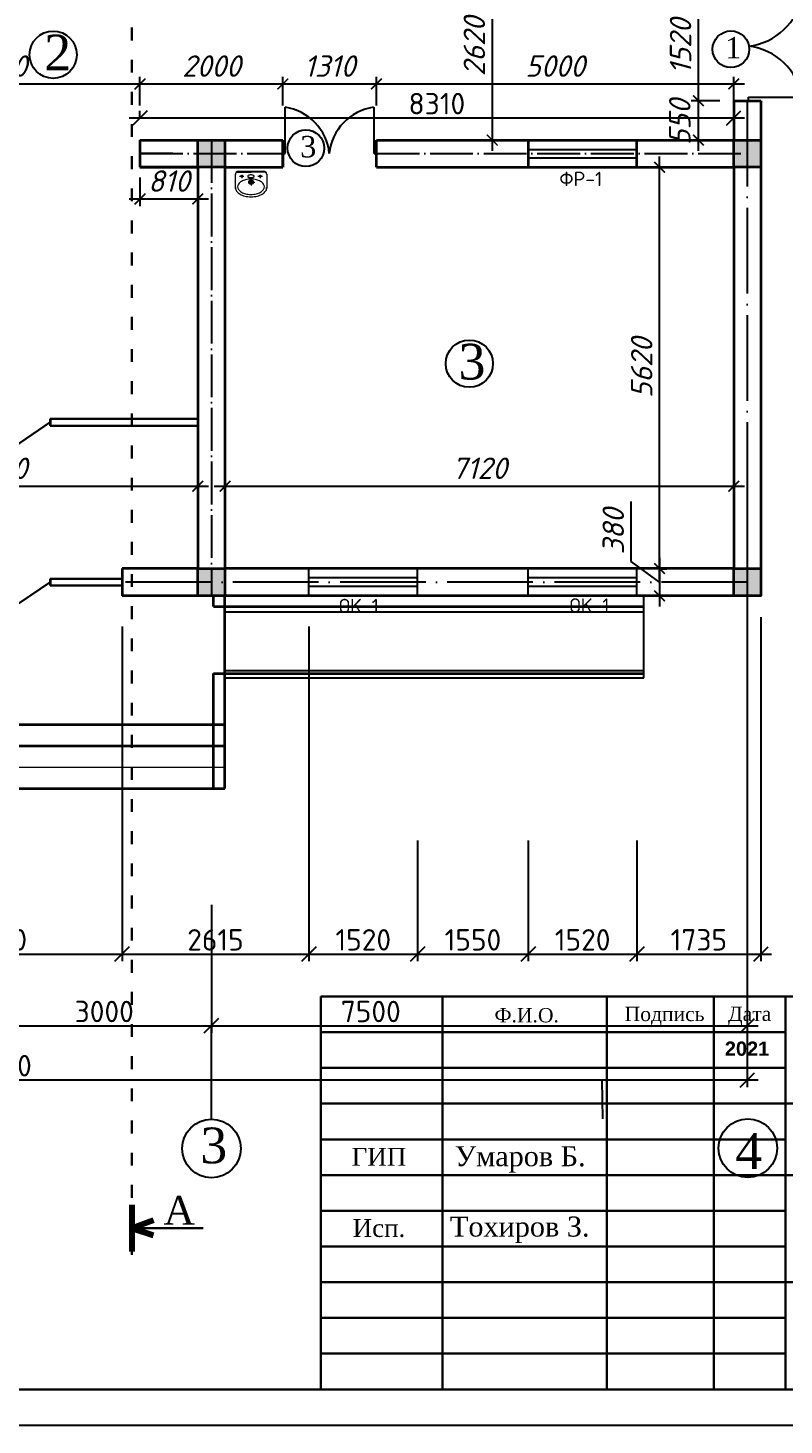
# Model space of a CAD drawing. Header units: millimetres. Extents: x 572274 to 2241483, y -888675 to -304135.
# Drawn here: x 670400 to 680982, y -471700 to -452141 of the extents above; entities that cross this region are included whole.
import ezdxf

# ---------------------------------------------------------------- set-up
doc = ezdxf.new("R2010")
doc.units = ezdxf.units.MM
doc.linetypes.add('ACAD_ISO03W100', pattern=[30, 12, -18])
doc.linetypes.add('ACAD_ISO04W100', pattern=[30, 24, -3, 0, -3])
doc.layers.add('oc', color=10, linetype='ACAD_ISO04W100')
doc.layers.add('Оси', color=10, linetype='ACAD_ISO04W100')
doc.layers.add('Сантехника', color=5, linetype='Continuous', lineweight=13)
doc.layers.add('стены', color=250, linetype='Continuous', lineweight=30)
doc.styles.get("Standard").update_dxf_attribs({"font": 'isocpeur.ttf'})
doc.styles.add('style1', font='isocpeui.ttf')
doc.styles.add('WMF-Times New Roman0', font='times.ttf')
doc.linetypes.add('FENCELINE1', pattern='A,6.35,-2.54,[133,ltypeshp.shx,S=2.54,R=0,X=-2.54,Y=0],-2.54,25.4', length=36.83)
doc.dimstyles.new('ISO-25$0', dxfattribs={"dimtxt": 300, "dimasz": 200, "dimexe": 100, "dimexo": 300, "dimgap": 50, "dimtad": 1, "dimdec": 0, "dimtxsty": 'Standard', "dimblk": 'OBLIQUE', "dimcen": 250, "dimdle": 150, "dimadec": 0, "dimazin": 0, "dimtfac": 1, "dimtdec": 0, "dimtmove": 0, "dimatfit": 3, "dimldrblk": 'OBLIQUE', "dimfxl": 1.25, "dimarcsym": 0})

# ---------------------------------------------------------------- blocks, each defined once
blk = doc.blocks.new('12')
at = {"color": 5, "lineweight": 30}
for p, q in [((4038680, 3054550), (4038680, 3049050)), ((4038680, 3054550), (4038680, 3049050)), ((4038680, 3054550), (4038680, 3049050)), ((4057180, 3054550), (4038680, 3054550)), ((4057180, 3054550), (4038680, 3054550)), ((4057180, 3054550), (4038680, 3054550)), ((4040380, 3054550), (4040380, 3049050)), ((4040380, 3054550), (4040380, 3049050)), ((4042680, 3054550), (4042680, 3049050)), ((4044180, 3054550), (4044180, 3049050)), ((4045180, 3054550), (4045180, 3049050)), ((4057180, 3049050), (4057180, 3054550)), ((4057180, 3054550), (4057180, 3049050)), ((4045180, 3054050), (4038680, 3054050)), ((4045180, 3053550), (4038680, 3053550)), ((4057180, 3053050), (4038680, 3053050)), ((4045180, 3052550), (4038680, 3052550)), ((4038680, 3052050), (4057180, 3052050)), ((4052180, 3049050), (4052180, 3052050)), ((4053680, 3050550), (4053680, 3052050)), ((4055380, 3050550), (4055380, 3052050)), ((4038680, 3051550), (4045180, 3051550)), ((4052180, 3051550), (4057180, 3051550)), ((4038680, 3051050), (4045180, 3051050)), ((4038680, 3050550), (4057180, 3050550)), ((4038680, 3050050), (4045180, 3050050)), ((4038680, 3049550), (4045180, 3049550)), ((4038680, 3049050), (4057180, 3049050))]:
    blk.add_line(p, q, dxfattribs=at)
blk = doc.blocks.new('_ArchTick')
at = {"color": 0, "linetype": 'ByBlock', "const_width": 0.15}
blk.add_lwpolyline([(-0.5, -0.5), (0.5, 0.5)], dxfattribs=at)
blk = doc.blocks.new('*D214')
at = {"color": 5, "transparency": 16777216}
for p, q in [((673008, -458557), (680428, -458557)), ((673158, -458557), (673158, -458457)), ((680278, -458557), (680278, -458457))]:
    blk.add_line(p, q, dxfattribs=at)
at = {"layer": 'Defpoints', "color": 0, "lineweight": 25, "transparency": 16777216}
for p in [(673158, -458557), (680278, -458557), (680278, -458557)]:
    blk.add_point(p, dxfattribs=at)
at = {"color": 5, "transparency": 16777216, "xscale": 150, "yscale": 150, "zscale": 150, "rotation": 180}
blk.add_blockref('_ArchTick', (673158, -458557), dxfattribs=at)
at = {"color": 5, "transparency": 16777216, "xscale": 150, "yscale": 150, "zscale": 150}
blk.add_blockref('_ArchTick', (680278, -458557), dxfattribs=at)
at = {"color": 7, "lineweight": 5, "transparency": 16777216, "insert": (676718, -458305), "char_height": 300, "attachment_point": 5, "style": 'style1'}
blk.add_mtext('7120', dxfattribs=at)
blk = doc.blocks.new('*D216')
at = {"color": 5, "transparency": 16777216}
for p, q in [((679240, -459861), (679240, -453941)), ((679540, -454091), (679140, -454091)), ((679540, -459711), (679140, -459711))]:
    blk.add_line(p, q, dxfattribs=at)
at = {"layer": 'Defpoints', "color": 0, "lineweight": 25, "transparency": 16777216}
for p in [(679240, -454091), (680278, -454091), (680278, -459711)]:
    blk.add_point(p, dxfattribs=at)
at = {"color": 5, "transparency": 16777216, "xscale": 150, "yscale": 150, "zscale": 150}
for p, rotation in [((679240, -454091), 90), ((679240, -459711), 270)]:
    blk.add_blockref('_ArchTick', p, dxfattribs=dict(at, rotation=rotation))
at = {"color": 7, "lineweight": 5, "transparency": 16777216, "insert": (678990, -456901), "char_height": 300, "attachment_point": 5, "rotation": 90, "style": 'style1'}
blk.add_mtext('5620', dxfattribs=at)
blk = doc.blocks.new('*D288')
at = {"color": 5, "transparency": 16777216}
for p, q in [((676898, -450941), (676898, -453861)), ((677021, -451091), (676798, -451091)), ((677021, -453711), (676798, -453711))]:
    blk.add_line(p, q, dxfattribs=at)
at = {"layer": 'Defpoints', "color": 0, "lineweight": 25, "transparency": 16777216}
for p in [(677121, -451091), (676898, -453711), (677121, -453711)]:
    blk.add_point(p, dxfattribs=at)
at = {"color": 5, "transparency": 16777216, "xscale": 150, "yscale": 150, "zscale": 150}
for p, rotation in [((676898, -451091), 90), ((676898, -453711), 270)]:
    blk.add_blockref('_ArchTick', p, dxfattribs=dict(at, rotation=rotation))
at = {"color": 7, "lineweight": 5, "transparency": 16777216, "insert": (676648, -452401), "char_height": 300, "attachment_point": 5, "rotation": 90, "style": 'style1'}
blk.add_mtext('2620', dxfattribs=at)
blk = doc.blocks.new('*D221')
at = {"color": 5, "transparency": 16777216}
for p, q in [((667008, -458557), (672928, -458557)), ((667158, -458857), (667158, -458457)), ((672778, -458857), (672778, -458457))]:
    blk.add_line(p, q, dxfattribs=at)
at = {"layer": 'Defpoints', "color": 0, "lineweight": 25, "transparency": 16777216}
for p in [(672778, -458557), (667158, -459718), (672778, -459711)]:
    blk.add_point(p, dxfattribs=at)
at = {"color": 5, "transparency": 16777216, "xscale": 150, "yscale": 150, "zscale": 150, "rotation": 180}
blk.add_blockref('_ArchTick', (667158, -458557), dxfattribs=at)
at = {"color": 5, "transparency": 16777216, "xscale": 150, "yscale": 150, "zscale": 150}
blk.add_blockref('_ArchTick', (672778, -458557), dxfattribs=at)
at = {"color": 7, "lineweight": 5, "transparency": 16777216, "insert": (669968, -458307), "char_height": 300, "attachment_point": 5, "style": 'style1'}
blk.add_mtext('5620', dxfattribs=at)
blk = doc.blocks.new('*D224')
at = {"color": 5, "transparency": 16777216}
for p, q in [((679783, -453311), (679783, -451491)), ((680083, -451641), (679683, -451641)), ((680083, -453161), (679683, -453161))]:
    blk.add_line(p, q, dxfattribs=at)
at = {"layer": 'Defpoints', "color": 0, "lineweight": 25, "transparency": 16777216}
for p in [(679783, -451641), (680278, -451641), (680278, -453161)]:
    blk.add_point(p, dxfattribs=at)
at = {"color": 5, "transparency": 16777216, "xscale": 150, "yscale": 150, "zscale": 150}
for p, rotation in [((679783, -451641), 90), ((679783, -453161), 270)]:
    blk.add_blockref('_ArchTick', p, dxfattribs=dict(at, rotation=rotation))
at = {"color": 7, "lineweight": 5, "transparency": 16777216, "insert": (679533, -452401), "char_height": 300, "attachment_point": 5, "rotation": 90, "style": 'style1'}
blk.add_mtext('1520', dxfattribs=at)
blk = doc.blocks.new('*D232')
at = {"color": 5, "transparency": 16777216}
for p, q in [((680083, -453161), (679683, -453161)), ((679783, -453861), (679783, -453011)), ((680083, -453711), (679683, -453711))]:
    blk.add_line(p, q, dxfattribs=at)
at = {"layer": 'Defpoints', "color": 0, "lineweight": 25, "transparency": 16777216}
for p in [(679783, -453161), (680321, -453161), (680321, -453711)]:
    blk.add_point(p, dxfattribs=at)
at = {"color": 5, "transparency": 16777216, "xscale": 150, "yscale": 150, "zscale": 150}
for p, rotation in [((679783, -453161), 90), ((679783, -453711), 270)]:
    blk.add_blockref('_ArchTick', p, dxfattribs=dict(at, rotation=rotation))
at = {"color": 7, "lineweight": 5, "transparency": 16777216, "insert": (679523, -453461), "char_height": 300, "attachment_point": 5, "rotation": 90, "style": 'style1'}
blk.add_mtext('550', dxfattribs=at)
blk = doc.blocks.new('_Oblique')
at = {"color": 0, "linetype": 'ByBlock', "lineweight": -2}
blk.add_line((-0.5, -0.5), (0.5, 0.5), dxfattribs=at)
blk = doc.blocks.new('*D237')
at = {"color": 0, "lineweight": -2, "transparency": 16777216}
for p, q in [((680468, -458854), (680468, -466969)), ((659468, -460119), (659468, -466969)), ((659318, -466869), (680618, -466869))]:
    blk.add_line(p, q, dxfattribs=at)
at = {"layer": 'Defpoints', "color": 0, "lineweight": 25, "transparency": 16777216}
for p in [(680468, -458554), (659468, -459819), (680468, -466869)]:
    blk.add_point(p, dxfattribs=at)
at = {"color": 0, "lineweight": -2, "transparency": 16777216, "xscale": 200, "yscale": 200, "zscale": 200, "rotation": 180}
blk.add_blockref('_Oblique', (659468, -466869), dxfattribs=at)
at = {"color": 0, "lineweight": -2, "transparency": 16777216, "xscale": 200, "yscale": 200, "zscale": 200}
blk.add_blockref('_Oblique', (680468, -466869), dxfattribs=at)
at = {"color": 0, "transparency": 16777216, "insert": (669968, -466669), "char_height": 300, "attachment_point": 5}
blk.add_mtext('21000', dxfattribs=at)
blk = doc.blocks.new('*D239')
at = {"color": 0, "lineweight": -2, "transparency": 16777216}
for p, q in [((680468, -459256), (680468, -466210)), ((672968, -464418), (672968, -466210)), ((672818, -466110), (680618, -466110))]:
    blk.add_line(p, q, dxfattribs=at)
at = {"layer": 'Defpoints', "color": 0, "lineweight": 25, "transparency": 16777216}
for p in [(680468, -458956), (672968, -464118), (680468, -466110)]:
    blk.add_point(p, dxfattribs=at)
at = {"color": 0, "lineweight": -2, "transparency": 16777216, "xscale": 200, "yscale": 200, "zscale": 200, "rotation": 180}
blk.add_blockref('_Oblique', (672968, -466110), dxfattribs=at)
at = {"color": 0, "lineweight": -2, "transparency": 16777216, "xscale": 200, "yscale": 200, "zscale": 200}
blk.add_blockref('_Oblique', (680468, -466110), dxfattribs=at)
at = {"color": 0, "transparency": 16777216, "insert": (675198, -465910), "char_height": 300, "attachment_point": 5}
blk.add_mtext('7500', dxfattribs=at)
blk = doc.blocks.new('*D243')
at = {"color": 0, "lineweight": -2, "transparency": 16777216}
for p, q in [((674333, -463518), (674333, -465207)), ((675853, -463518), (675853, -465207)), ((674183, -465107), (676003, -465107))]:
    blk.add_line(p, q, dxfattribs=at)
at = {"layer": 'Defpoints', "color": 0, "lineweight": 25, "transparency": 16777216}
for p in [(674333, -463218), (675853, -463218), (675853, -465107)]:
    blk.add_point(p, dxfattribs=at)
at = {"color": 0, "lineweight": -2, "transparency": 16777216, "xscale": 200, "yscale": 200, "zscale": 200, "rotation": 180}
blk.add_blockref('_Oblique', (674333, -465107), dxfattribs=at)
at = {"color": 0, "lineweight": -2, "transparency": 16777216, "xscale": 200, "yscale": 200, "zscale": 200}
blk.add_blockref('_Oblique', (675853, -465107), dxfattribs=at)
at = {"color": 0, "transparency": 16777216, "insert": (675093, -464907), "char_height": 300, "attachment_point": 5}
blk.add_mtext('1520', dxfattribs=at)
blk = doc.blocks.new('*D244')
at = {"color": 0, "lineweight": -2, "transparency": 16777216}
for p, q in [((675853, -463518), (675853, -465207)), ((677403, -463518), (677403, -465207)), ((675703, -465107), (677553, -465107))]:
    blk.add_line(p, q, dxfattribs=at)
at = {"layer": 'Defpoints', "color": 0, "lineweight": 25, "transparency": 16777216}
for p in [(675853, -463218), (677403, -463218), (677403, -465107)]:
    blk.add_point(p, dxfattribs=at)
at = {"color": 0, "lineweight": -2, "transparency": 16777216, "xscale": 200, "yscale": 200, "zscale": 200, "rotation": 180}
blk.add_blockref('_Oblique', (675853, -465107), dxfattribs=at)
at = {"color": 0, "lineweight": -2, "transparency": 16777216, "xscale": 200, "yscale": 200, "zscale": 200}
blk.add_blockref('_Oblique', (677403, -465107), dxfattribs=at)
at = {"color": 0, "transparency": 16777216, "insert": (676628, -464907), "char_height": 300, "attachment_point": 5}
blk.add_mtext('1550', dxfattribs=at)
blk = doc.blocks.new('*D245')
at = {"color": 0, "lineweight": -2, "transparency": 16777216}
for p, q in [((677403, -463518), (677403, -465207)), ((678923, -463518), (678923, -465207)), ((677253, -465107), (679073, -465107))]:
    blk.add_line(p, q, dxfattribs=at)
at = {"layer": 'Defpoints', "color": 0, "lineweight": 25, "transparency": 16777216}
for p in [(677403, -463218), (678923, -463218), (678923, -465107)]:
    blk.add_point(p, dxfattribs=at)
at = {"color": 0, "lineweight": -2, "transparency": 16777216, "xscale": 200, "yscale": 200, "zscale": 200, "rotation": 180}
blk.add_blockref('_Oblique', (677403, -465107), dxfattribs=at)
at = {"color": 0, "lineweight": -2, "transparency": 16777216, "xscale": 200, "yscale": 200, "zscale": 200}
blk.add_blockref('_Oblique', (678923, -465107), dxfattribs=at)
at = {"color": 0, "transparency": 16777216, "insert": (678163, -464907), "char_height": 300, "attachment_point": 5}
blk.add_mtext('1520', dxfattribs=at)
blk = doc.blocks.new('*D246')
at = {"color": 0, "lineweight": -2, "transparency": 16777216}
for p, q in [((680658, -460391), (680658, -465207)), ((678923, -463518), (678923, -465207)), ((678773, -465107), (680808, -465107))]:
    blk.add_line(p, q, dxfattribs=at)
at = {"layer": 'Defpoints', "color": 0, "lineweight": 25, "transparency": 16777216}
for p in [(680658, -460091), (678923, -463218), (680658, -465107)]:
    blk.add_point(p, dxfattribs=at)
at = {"color": 0, "lineweight": -2, "transparency": 16777216, "xscale": 200, "yscale": 200, "zscale": 200, "rotation": 180}
blk.add_blockref('_Oblique', (678923, -465107), dxfattribs=at)
at = {"color": 0, "lineweight": -2, "transparency": 16777216, "xscale": 200, "yscale": 200, "zscale": 200}
blk.add_blockref('_Oblique', (680658, -465107), dxfattribs=at)
at = {"color": 0, "transparency": 16777216, "insert": (679790, -464907), "char_height": 300, "attachment_point": 5}
blk.add_mtext('1735', dxfattribs=at)
blk = doc.blocks.new('*D248')
at = {"color": 0, "lineweight": -2, "transparency": 16777216}
for p, q in [((669968, -464418), (669968, -466210)), ((672968, -464418), (672968, -466210)), ((669818, -466110), (673118, -466110))]:
    blk.add_line(p, q, dxfattribs=at)
at = {"layer": 'Defpoints', "color": 0, "lineweight": 25, "transparency": 16777216}
for p in [(669968, -464118), (672968, -464118), (672968, -466110)]:
    blk.add_point(p, dxfattribs=at)
at = {"color": 0, "lineweight": -2, "transparency": 16777216, "xscale": 200, "yscale": 200, "zscale": 200, "rotation": 180}
blk.add_blockref('_Oblique', (669968, -466110), dxfattribs=at)
at = {"color": 0, "lineweight": -2, "transparency": 16777216, "xscale": 200, "yscale": 200, "zscale": 200}
blk.add_blockref('_Oblique', (672968, -466110), dxfattribs=at)
at = {"color": 0, "transparency": 16777216, "insert": (671468, -465910), "char_height": 300, "attachment_point": 5}
blk.add_mtext('3000', dxfattribs=at)
blk = doc.blocks.new('*D227')
at = {"color": 5, "transparency": 16777216}
for p, q in [((678842, -459609), (678842, -458771)), ((679240, -459901), (678842, -459609)), ((679240, -459561), (679240, -460241)), ((679240, -459711), (679340, -459711)), ((679240, -460091), (679340, -460091))]:
    blk.add_line(p, q, dxfattribs=at)
at = {"layer": 'Defpoints', "color": 0, "lineweight": 25, "transparency": 16777216}
for p in [(679240, -459711), (679240, -460091), (679240, -460091)]:
    blk.add_point(p, dxfattribs=at)
at = {"color": 5, "transparency": 16777216, "xscale": 150, "yscale": 150, "zscale": 150}
for p, rotation in [((679240, -459711), 90), ((679240, -460091), 270)]:
    blk.add_blockref('_ArchTick', p, dxfattribs=dict(at, rotation=rotation))
at = {"color": 7, "lineweight": 5, "transparency": 16777216, "insert": (678592, -459190), "char_height": 300, "attachment_point": 5, "rotation": 90, "style": 'style1'}
blk.add_mtext('380', dxfattribs=at)
blk = doc.blocks.new('*D268')
at = {"color": 0, "lineweight": -2, "transparency": 16777216}
for p, q in [((671718, -460521), (671718, -465207)), ((668068, -465107), (671868, -465107)), ((668218, -465271), (668218, -465207))]:
    blk.add_line(p, q, dxfattribs=at)
at = {"layer": 'Defpoints', "color": 0, "lineweight": 25, "transparency": 16777216}
for p in [(671718, -460221), (668218, -464971), (671718, -465107)]:
    blk.add_point(p, dxfattribs=at)
at = {"color": 0, "lineweight": -2, "transparency": 16777216, "xscale": 200, "yscale": 200, "zscale": 200, "rotation": 180}
blk.add_blockref('_Oblique', (668218, -465107), dxfattribs=at)
at = {"color": 0, "lineweight": -2, "transparency": 16777216, "xscale": 200, "yscale": 200, "zscale": 200}
blk.add_blockref('_Oblique', (671718, -465107), dxfattribs=at)
at = {"color": 0, "transparency": 16777216, "insert": (669968, -464907), "char_height": 300, "attachment_point": 5}
blk.add_mtext('3500', dxfattribs=at)
blk = doc.blocks.new('*D269')
at = {"color": 0, "lineweight": -2, "transparency": 16777216}
for p, q in [((671718, -460521), (671718, -465207)), ((674333, -460521), (674333, -465207)), ((671568, -465107), (674483, -465107))]:
    blk.add_line(p, q, dxfattribs=at)
at = {"layer": 'Defpoints', "color": 0, "lineweight": 25, "transparency": 16777216}
for p in [(671718, -460221), (674333, -460221), (674333, -465107)]:
    blk.add_point(p, dxfattribs=at)
at = {"color": 0, "lineweight": -2, "transparency": 16777216, "xscale": 200, "yscale": 200, "zscale": 200, "rotation": 180}
blk.add_blockref('_Oblique', (671718, -465107), dxfattribs=at)
at = {"color": 0, "lineweight": -2, "transparency": 16777216, "xscale": 200, "yscale": 200, "zscale": 200}
blk.add_blockref('_Oblique', (674333, -465107), dxfattribs=at)
at = {"color": 0, "transparency": 16777216, "insert": (673025, -464907), "char_height": 300, "attachment_point": 5}
blk.add_mtext('2615', dxfattribs=at)
blk = doc.blocks.new('*D279')
at = {"color": 5, "transparency": 16777216}
for p, q in [((667818, -452925), (672118, -452925)), ((667968, -453225), (667968, -452825)), ((671968, -453225), (671968, -452825))]:
    blk.add_line(p, q, dxfattribs=at)
at = {"layer": 'Defpoints', "color": 0, "lineweight": 25, "transparency": 16777216}
for p in [(671968, -452925), (667968, -453711), (671968, -453711)]:
    blk.add_point(p, dxfattribs=at)
at = {"color": 5, "transparency": 16777216, "xscale": 150, "yscale": 150, "zscale": 150, "rotation": 180}
blk.add_blockref('_ArchTick', (667968, -452925), dxfattribs=at)
at = {"color": 5, "transparency": 16777216, "xscale": 150, "yscale": 150, "zscale": 150}
blk.add_blockref('_ArchTick', (671968, -452925), dxfattribs=at)
at = {"color": 7, "lineweight": 5, "transparency": 16777216, "insert": (669968, -452675), "char_height": 300, "attachment_point": 5, "style": 'style1'}
blk.add_mtext('4000', dxfattribs=at)
blk = doc.blocks.new('*D280')
at = {"color": 5, "transparency": 16777216}
for p, q in [((671818, -452925), (674118, -452925)), ((671968, -453225), (671968, -452825)), ((673968, -453225), (673968, -452825))]:
    blk.add_line(p, q, dxfattribs=at)
at = {"layer": 'Defpoints', "color": 0, "lineweight": 25, "transparency": 16777216}
for p in [(673968, -452925), (671968, -453711), (673968, -453711)]:
    blk.add_point(p, dxfattribs=at)
at = {"color": 5, "transparency": 16777216, "xscale": 150, "yscale": 150, "zscale": 150, "rotation": 180}
blk.add_blockref('_ArchTick', (671968, -452925), dxfattribs=at)
at = {"color": 5, "transparency": 16777216, "xscale": 150, "yscale": 150, "zscale": 150}
blk.add_blockref('_ArchTick', (673968, -452925), dxfattribs=at)
at = {"color": 7, "lineweight": 5, "transparency": 16777216, "insert": (672968, -452675), "char_height": 300, "attachment_point": 5, "style": 'style1'}
blk.add_mtext('2000', dxfattribs=at)
blk = doc.blocks.new('*D281')
at = {"color": 5, "transparency": 16777216}
for p, q in [((673818, -452925), (675428, -452925)), ((673968, -453225), (673968, -452825)), ((675278, -453225), (675278, -452825))]:
    blk.add_line(p, q, dxfattribs=at)
at = {"layer": 'Defpoints', "color": 0, "lineweight": 25, "transparency": 16777216}
for p in [(675278, -452925), (673968, -453711), (675278, -453711)]:
    blk.add_point(p, dxfattribs=at)
at = {"color": 5, "transparency": 16777216, "xscale": 150, "yscale": 150, "zscale": 150, "rotation": 180}
blk.add_blockref('_ArchTick', (673968, -452925), dxfattribs=at)
at = {"color": 5, "transparency": 16777216, "xscale": 150, "yscale": 150, "zscale": 150}
blk.add_blockref('_ArchTick', (675278, -452925), dxfattribs=at)
at = {"color": 7, "lineweight": 5, "transparency": 16777216, "insert": (674623, -452675), "char_height": 300, "attachment_point": 5, "style": 'style1'}
blk.add_mtext('1310', dxfattribs=at)
blk = doc.blocks.new('*D282')
at = {"color": 5, "transparency": 16777216}
for p, q in [((675128, -452925), (680428, -452925)), ((675278, -453225), (675278, -452825)), ((680278, -453225), (680278, -452825))]:
    blk.add_line(p, q, dxfattribs=at)
at = {"layer": 'Defpoints', "color": 0, "lineweight": 25, "transparency": 16777216}
for p in [(680278, -452925), (675278, -453711), (680278, -453711)]:
    blk.add_point(p, dxfattribs=at)
at = {"color": 5, "transparency": 16777216, "xscale": 150, "yscale": 150, "zscale": 150, "rotation": 180}
blk.add_blockref('_ArchTick', (675278, -452925), dxfattribs=at)
at = {"color": 5, "transparency": 16777216, "xscale": 150, "yscale": 150, "zscale": 150}
blk.add_blockref('_ArchTick', (680278, -452925), dxfattribs=at)
at = {"color": 7, "lineweight": 5, "transparency": 16777216, "insert": (677778, -452675), "char_height": 300, "attachment_point": 5, "style": 'style1'}
blk.add_mtext('5000', dxfattribs=at)
blk = doc.blocks.new('*D284')
at = {"color": 5, "transparency": 16777216}
for p, q in [((671968, -454235), (671968, -454635)), ((672778, -454235), (672778, -454635)), ((671818, -454535), (672928, -454535))]:
    blk.add_line(p, q, dxfattribs=at)
at = {"layer": 'Defpoints', "color": 0, "lineweight": 25, "transparency": 16777216}
for p in [(671968, -454091), (672778, -454091), (672778, -454535)]:
    blk.add_point(p, dxfattribs=at)
at = {"color": 5, "transparency": 16777216, "xscale": 150, "yscale": 150, "zscale": 150, "rotation": 180}
blk.add_blockref('_ArchTick', (671968, -454535), dxfattribs=at)
at = {"color": 5, "transparency": 16777216, "xscale": 150, "yscale": 150, "zscale": 150}
blk.add_blockref('_ArchTick', (672778, -454535), dxfattribs=at)
at = {"color": 7, "lineweight": 5, "transparency": 16777216, "insert": (672373, -454285), "char_height": 300, "attachment_point": 5, "style": 'style1'}
blk.add_mtext('810', dxfattribs=at)
blk = doc.blocks.new('*D285')
at = {"color": 0, "lineweight": -2, "transparency": 16777216}
for p, q in [((671968, -453411), (671968, -453301)), ((680278, -453411), (680278, -453301)), ((671818, -453401), (680428, -453401))]:
    blk.add_line(p, q, dxfattribs=at)
at = {"layer": 'Defpoints', "color": 0, "lineweight": 25, "transparency": 16777216}
for p in [(680278, -453401), (671968, -453711), (680278, -453711)]:
    blk.add_point(p, dxfattribs=at)
at = {"color": 0, "lineweight": -2, "transparency": 16777216, "xscale": 200, "yscale": 200, "zscale": 200, "rotation": 180}
blk.add_blockref('_Oblique', (671968, -453401), dxfattribs=at)
at = {"color": 0, "lineweight": -2, "transparency": 16777216, "xscale": 200, "yscale": 200, "zscale": 200}
blk.add_blockref('_Oblique', (680278, -453401), dxfattribs=at)
at = {"color": 0, "lineweight": 25, "transparency": 16777216, "insert": (676123, -453201), "char_height": 300, "attachment_point": 5}
blk.add_mtext('8310', dxfattribs=at)
blk = doc.blocks.new('Раковина')
at = {"layer": 'Сантехника'}
for p, q in [((-273, -142), (-273, 109)), ((49, 1), (-63, 1)), ((0, -61), (0, 61)), ((273, 109), (273, -142)), ((-240, -172), (0, -172)), ((0, -192), (-223, -192)), ((-121, -104), (-201, -104)), ((-161, -127), (-161, -70)), ((240, -172), (0, -172)), ((223, -192), (0, -192)), ((204, -104), (124, -104)), ((164, -127), (164, -70))]:
    blk.add_line(p, q, dxfattribs=at)
for centre, radius in [((0, 1), 39.9), ((0, 1), 22.4), ((-161, -104), 17.1), ((164, -104), 17.1)]:
    blk.add_circle(centre, radius, dxfattribs=at)
for centre, radius, start, end in [((-2, -218), 475, 90, 103.2739), ((-2, -218), 475, 89.7855, 90), ((2, -218), 475, 90, 90.2145), ((2, -218), 475, 76.7261, 90), ((-181, 102), 91.5, 143.9722, 180), ((-181, 102), 91.5, 180, 184.1196), ((-96, 40), 197, 119.663, 143.9722), ((-154, 81), 79.4, 143.9722, 180), ((-154, 81), 79.4, 180, 216.0278), ((-80, 27), 171, 119.663, 143.9722), ((-80, 135), 171, 216.0278, 240.337), ((-39, -60), 312, 103.2739, 119.663), ((-31, -59), 271, 103.2739, 119.663), ((2, -197), 412, 90, 103.2739), ((2, -197), 412, 76.7261, 90), ((34, -59), 271, 60.337, 76.7261), ((39, -60), 312, 60.337, 76.7261), ((83, 27), 171, 36.0278, 60.337), ((83, 135), 171, 299.663, 323.9722), ((96, 40), 197, 36.0278, 60.337), ((158, 81), 79.4, 0, 36.0278), ((158, 81), 79.4, 323.9722, 0), ((181, 102), 91.5, 0, 36.0278), ((181, 102), 91.5, 355.8804, 0), ((-236, -135), 37.1, 180, 270), ((-223, -142), 50, 180, 270), ((-31, 222), 271, 240.337, 256.7261), ((2, 359), 412, 256.7261, 270), ((-43, -103), 11.5, 136.143, 180), ((-43, -103), 11.5, 180, 223.857), ((-22, -123), 40.8, 113.3198, 136.143), ((-22, -82), 40.8, 223.857, 246.6802), ((-8, -156), 76.8, 100.124, 113.3198), ((-8, -49), 76.8, 246.6802, 259.876), ((2, -209), 130, 90, 100.124), ((2, 3), 130, 259.876, 270), ((2, 359), 412, 270, 283.2739), ((2, -209), 130, 79.876, 90), ((2, 3), 130, 270, 280.124), ((11, -156), 76.8, 66.6802, 79.876), ((11, -49), 76.8, 280.124, 293.3198), ((25, -123), 40.8, 43.857, 66.6802), ((25, -82), 40.8, 293.3198, 316.143), ((46, -103), 11.5, 0, 43.857), ((46, -103), 11.5, 316.143, 0), ((34, 222), 271, 283.2739, 299.663), ((223, -142), 50, 270, 0), ((236, -135), 37.1, 270, 0)]:
    blk.add_arc(centre, radius, start, end, dxfattribs=at)

msp = doc.modelspace()

# ---------------------------------------------------------------- hatches: boundary and pattern name
at = {"lineweight": 25}
h = msp.add_hatch(color=256, dxfattribs=at)
h.dxf.hatch_style = 1
h.paths.add_polyline_path([(673157.983, -453710.561), (672777.983, -453710.561), (672777.983, -454090.561), (673157.983, -454090.561)])
h = msp.add_hatch(color=256, dxfattribs=at)
h.dxf.hatch_style = 1
h.paths.add_polyline_path([(680657.983, -453710.561), (680277.983, -453710.561), (680277.983, -454090.561), (680657.983, -454090.561)])
h = msp.add_hatch(color=256, dxfattribs=at)
h.dxf.hatch_style = 1
h.paths.add_polyline_path([(673157.983, -459710.561), (672777.983, -459710.561), (672777.983, -460090.561), (673157.983, -460090.561)])
h = msp.add_hatch(color=256, dxfattribs=at)
h.dxf.hatch_style = 1
h.paths.add_polyline_path([(680657.983, -459710.561), (680277.983, -459710.561), (680277.983, -460090.561), (680657.983, -460090.561)])

# ---------------------------------------------------------------- linework, layer by layer
at = {"color": 0, "lineweight": 5}
for p, q in [((671967.983, -454090.561), (671967.983, -453710.561)), ((671967.983, -453710.561), (671967.983, -454090.561)), ((666857.983, -462490.561), (673157.983, -462490.561))]:
    msp.add_line(p, q, dxfattribs=at)
at = {"lineweight": 25}
for p, q in [((677402.983, -454090.561), (677402.983, -453710.561)), ((677402.983, -454090.561), (677402.983, -453710.561)), ((678433.56, -466869.443), (678441.529, -467413.351))]:
    msp.add_line(p, q, dxfattribs=at)
at = {"color": 5}
for p, q in [((677402.983, -453840.561), (678922.983, -453840.561)), ((677402.983, -453960.561), (678922.983, -453960.561)), ((675852.983, -459840.561), (674332.983, -459840.561)), ((675852.983, -459960.561), (674332.983, -459960.561)), ((678922.983, -459840.561), (677402.983, -459840.561)), ((678922.983, -459960.561), (677402.983, -459960.561))]:
    msp.add_line(p, q, dxfattribs=at)
at = {"color": 5, "lineweight": 30}
for p, q in [((670711.791, -457660.592), (670119.609, -458065.466)), ((670711.791, -459898.092), (670119.609, -460302.966))]:
    msp.add_line(p, q, dxfattribs=at)
for p, q in [((674332.983, -460090.561), (674332.983, -459710.561)), ((675852.983, -460090.561), (675852.983, -459710.561)), ((677402.983, -460090.561), (677402.983, -459710.561)), ((678922.983, -460090.561), (678922.983, -459710.561)), ((679017.983, -461237.552), (679017.983, -460087.552)), ((679017.983, -460317.552), (673157.983, -460317.552)), ((673157.983, -461137.552), (679017.983, -461137.552)), ((673157.983, -461237.552), (679017.983, -461237.552)), ((672967.983, -467418.369), (672967.983, -466109.758))]:
    msp.add_line(p, q)
at = {"lineweight": 100}
msp.add_line((671852.983, -468618.083), (671852.983, -469269.285), dxfattribs=at)
at = {"lineweight": 30}
msp.add_line((671852.983, -468943.684), (672850.989, -468943.684), dxfattribs=at)
at = {"lineweight": 25, "ltscale": 100}
msp.add_lwpolyline([(651500.723, -471699.651), (693500.723, -471699.651), (693500.723, -441999.651), (651500.723, -441999.651)], close=True, dxfattribs=at)
at = {"color": 1, "lineweight": 30}
msp.add_lwpolyline([(653500.723, -471199.651), (693000.723, -471199.651), (693000.723, -442499.651), (653500.723, -442499.651)], close=True, dxfattribs=at)
at = {"color": 5, "linetype": 'ACAD_ISO03W100', "lineweight": 30, "ltscale": 15}
msp.add_lwpolyline([(671852.983, -443587.098), (671852.983, -469318.083)], dxfattribs=at)
at = {"color": 5, "lineweight": 30}
for points in [[(670711.791, -457710.561), (672777.983, -457710.561), (672777.983, -457615.561), (670711.791, -457615.561)], [(670711.791, -459948.061), (671717.983, -459948.061), (671717.983, -459853.061), (670711.791, -459853.061)]]:
    msp.add_lwpolyline(points, dxfattribs=at)
at = {"lineweight": 100}
msp.add_lwpolyline([(672156.415, -468831.32), (671852.983, -468943.684), (672154.757, -469041.808)], dxfattribs=at)
at = {"layer": 'oc', "ltscale": 25}
for p, q in [((672967.983, -453710.561), (672967.983, -460090.561)), ((671967.983, -453900.561), (673967.983, -453900.561)), ((675277.983, -453900.561), (680467.983, -453900.561))]:
    msp.add_line(p, q, dxfattribs=at)
at = {"layer": 'Оси', "ltscale": 50}
for p, q in [((680467.983, -453160.561), (680467.983, -459900.561)), ((680467.983, -459900.561), (671717.983, -459900.561))]:
    msp.add_line(p, q, dxfattribs=at)
at = {"layer": 'стены', "color": 0, "linetype": 'ByBlock', "lineweight": 35, "ltscale": 3}
for p, q in [((680277.983, -453160.561), (680277.983, -453710.561)), ((680277.983, -453160.561), (680657.983, -453160.561)), ((680657.983, -453160.561), (680657.983, -460090.561)), ((671967.983, -453710.561), (673967.983, -453710.561)), ((671967.983, -453710.561), (671967.983, -454090.561)), ((673967.983, -454090.561), (673967.983, -453710.561)), ((673967.983, -453710.561), (673967.983, -454090.561)), ((675277.983, -453710.561), (680277.983, -453710.561)), ((675277.983, -454090.561), (675277.983, -453710.561)), ((677402.983, -453710.561), (677402.983, -454090.561)), ((678922.983, -454090.561), (678922.983, -453710.561)), ((671967.983, -454090.561), (672777.983, -454090.561)), ((672777.983, -454090.561), (671967.983, -454090.561)), ((672777.983, -454090.561), (672777.983, -459710.561)), ((673157.983, -454090.561), (673157.983, -459710.561)), ((673157.983, -454090.561), (673967.983, -454090.561)), ((675277.983, -454090.561), (680277.983, -454090.561)), ((680277.983, -454090.561), (680277.983, -459710.561)), ((670711.791, -457615.561), (670711.791, -457710.561)), ((672777.983, -459710.561), (671717.983, -459710.561)), ((671717.983, -459710.561), (671717.983, -460090.561)), ((680277.983, -459710.561), (673157.983, -459710.561)), ((670711.791, -459853.061), (670711.791, -459948.061)), ((680657.983, -460090.561), (671717.983, -460090.561)), ((673157.983, -462790.561), (673157.983, -460090.561)), ((666857.983, -461890.561), (673157.983, -461890.561)), ((666857.983, -462190.561), (673157.983, -462190.561)), ((666857.983, -462790.561), (673157.983, -462790.561))]:
    msp.add_line(p, q, dxfattribs=at)
at = {"layer": 'стены', "color": 5, "linetype": 'ByBlock', "lineweight": -2, "ltscale": 3}
for p, q in [((680483.921, -453155.561), (680483.921, -453111.693)), ((680483.921, -453111.693), (681233.921, -453111.693))]:
    msp.add_line(p, q, dxfattribs=at)
at = {"layer": 'стены', "color": 24, "linetype": 'ByBlock', "lineweight": -2, "ltscale": 3}
for p, q in [((673997.983, -453900.561), (673997.983, -453250.561)), ((675247.983, -453900.561), (675247.983, -453250.561)), ((673967.983, -453900.561), (673997.983, -453900.561)), ((675247.983, -453900.561), (675277.983, -453900.561))]:
    msp.add_line(p, q, dxfattribs=at)
at = {"layer": 'стены', "color": 0, "linetype": 'ByBlock', "lineweight": -2, "ltscale": 3}
for p, q in [((672427.983, -453900.561), (671967.983, -453900.561)), ((673157.983, -455205.475), (673157.983, -454553.907))]:
    msp.add_line(p, q, dxfattribs=at)
at = {"layer": 'стены', "color": 14, "linetype": 'FENCELINE1', "lineweight": 35, "ltscale": 15}
for p, q in [((672997.983, -460240.238), (672997.983, -460090.561)), ((672997.983, -460240.238), (679017.983, -460240.238)), ((672997.983, -461179.564), (679017.983, -461179.564)), ((672997.983, -462790.561), (672997.983, -461179.564))]:
    msp.add_line(p, q, dxfattribs=at)
at = {"layer": 'стены', "color": 0, "linetype": 'ByBlock', "lineweight": 35, "ltscale": 3}
for points in [[(672777.983, -453710.561), (673157.983, -453710.561), (673157.983, -454090.561), (672777.983, -454090.561)], [(680277.983, -453710.561), (680657.983, -453710.561), (680657.983, -454090.561), (680277.983, -454090.561)], [(672777.983, -459710.561), (673157.983, -459710.561), (673157.983, -460090.561), (672777.983, -460090.561)], [(680277.983, -459710.561), (680657.983, -459710.561), (680657.983, -460090.561), (680277.983, -460090.561)]]:
    msp.add_lwpolyline(points, close=True, dxfattribs=at)
at = {"layer": 'стены', "color": 0, "linetype": 'ByBlock', "lineweight": -2, "ltscale": 3}
for centre, radius in [((670753.231, -452515.969), 330.646), ((680238.346, -452439.378), 256.044), ((674289.719, -453824.303), 256.044), ((676577.862, -456840.458), 330.646), ((672967.983, -467828.253), 409.884), ((680475.952, -467823.235), 409.884)]:
    msp.add_circle(centre, radius, dxfattribs=at)
at = {"layer": 'стены', "color": 5, "linetype": 'ByBlock', "lineweight": -2, "ltscale": 3}
for centre, start, end in [((680386.628, -451543.78), 276.5077257, 350.7551127), ((680386.628, -453249.606), 9.2448873, 83.4922743)]:
    msp.add_arc(centre, 858.444, start, end, dxfattribs=at)
at = {"layer": 'стены', "color": 24, "linetype": 'ByBlock', "lineweight": -2, "ltscale": 3}
for centre, start, end in [((673893.613, -453970.807), 5.5389161, 81.7547), ((675342.353, -453970.807), 98.2453, 174.4610839)]:
    msp.add_arc(centre, 727.768, start, end, dxfattribs=at)

# ---------------------------------------------------------------- block references
msp.add_blockref('12', (-3364179.277, -3520250.008))
at = {"layer": 'Сантехника', "extrusion": (0, 0, -1), "xscale": -0.8000000000465661, "yscale": 0.8000000000465661, "zscale": -0.8, "rotation": 180}
msp.add_blockref('Раковина', (-673522.949, -454299.994), dxfattribs=at)

# ---------------------------------------------------------------- texts
for s, p in [('ФР-1', (677837.262, -454354.853)), ('ОK-1', (674752.32, -460333.54)), ('ОK-1', (677979.833, -460327.15))]:
    msp.add_text(s, height=200.6477).set_placement(p)
at = {"color": 1, "linetype": 'ByBlock', "ltscale": 30, "char_height": 200, "width": 1404.02516, "attachment_point": 5}
for s, insert in [('{\\fTimes New Roman|b0|i0|c204|p18;\\C256;Ф\\fTimes New Roman|b0|i0|c161|p18;.\\fTimes New Roman|b0|i0|c204|p18;И\\fTimes New Roman|b0|i0|c161|p18;.\\fTimes New Roman|b0|i0|c204|p18;О\\fTimes New Roman|b0|i0|c161|p18;.}', (677380.242, -465964.277)), ('{\\fTimes New Roman|b0|i0|c204|p18;\\C256;Подпись}', (679310.242, -465974.277)), ('{\\fTimes New Roman|b0|i0|c204|p18;\\C256;Дата}', (680500.242, -465974.277))]:
    msp.add_mtext(s, dxfattribs=dict(at, insert=insert))
at = {"color": 1, "linetype": 'ByBlock', "ltscale": 30, "insert": (680463.851, -466432.028), "char_height": 200, "width": 1887.08308, "attachment_point": 5, "style": 'WMF-Times New Roman0'}
msp.add_mtext('{\\fArial|b1|i0|c204|p34;\\C256;2021}', dxfattribs=at)
at = {"linetype": 'ByBlock', "ltscale": 30, "char_height": 250, "width": 1730.06259, "attachment_point": 5}
for s, insert in [('{\\fTimes New Roman|b0|i0|c204|p18;ГИП}', (675313.26, -467944.277)), ('{\\fTimes New Roman|b0|i0|c204|p18;Исп.}', (675313.26, -468944.277))]:
    msp.add_mtext(s, dxfattribs=dict(at, insert=insert))
at = {"color": 0, "char_height": 280, "width": 2199.70893, "attachment_point": 1, "style": 'WMF-Times New Roman0'}
for s, insert in [('Умаров Б.', (676373.161, -467795.956)), ('Тохиров З.', (676306.078, -468781.132))]:
    msp.add_mtext(s, dxfattribs=dict(at, insert=insert))
at = {"layer": 'стены', "color": 0, "linetype": 'ByBlock', "lineweight": -2, "ltscale": 3, "attachment_point": 1, "style": 'style1'}
for s, insert, char_height, width in [('{\\fPalatino Linotype|b0|i0|c0|p18;2}', (670627.789, -452234.881), 500, 1369.00072), ('{\\fPalatino Linotype|b0|i0|c204|p18;1}', (680158.82, -452267.65), 300, 2164.60992), ('{\\fPalatino Linotype|b0|i0|c204|p18;3}', (674210.193, -453652.576), 300, 2164.60992), ('{\\fPalatino Linotype|b0|i0|c0|p18;3}', (676425.945, -456562.68), 500, 1369.00072), ('{\\fPalatino Linotype|b0|i0|c0|p18;3}', (672811.653, -467534.565), 500, 1369.00072), ('{\\fPalatino Linotype|b0|i0|c0|p18;4}', (680299.414, -467615.14), 500, 1369.00072), ('{\\fPalatino Linotype|b0|i0|c204|p18;А}', (672300.439, -468493.883), 400, 1369.00072)]:
    msp.add_mtext(s, dxfattribs=dict(at, insert=insert, char_height=char_height, width=width))

# ---------------------------------------------------------------- dimensions: what is measured, and where the dimension line sits
at = {"color": 0, "lineweight": 5}
for base, p1, p2, picture, middle in [((676898.499, -453710.561), (677120.571, -451090.561), (677120.571, -453710.561), '*D288', (676648.499, -452400.561)), ((679783.464, -451640.561), (680277.983, -453160.561), (680277.983, -451640.561), '*D224', (679533.464, -452400.561)), ((679239.547, -454090.561), (680277.983, -459710.561), (680277.983, -454090.561), '*D216', (678989.547, -456900.561))]:
    dim = msp.add_linear_dim(base=base, p1=p1, p2=p2, angle=90, dimstyle='ISO-25$0', override={"dimasz": 150, "dimexo": 100, "dimgap": 100, "dimdec": 2, "dimtxsty": 'style1', "dimblk": 'ArchTick', "dimclrd": 5, "dimclre": 5, "dimclrt": 7, "dimtdec": 2, "dimtmove": 1, "dimldrblk": 'ArchTick', "dimfxl": 300, "dimfxlon": 1, "dimlwd": 65535, "dimlwe": 65535, "dimarcsym": 1}, dxfattribs=at)
    dim.commit()
    dim.dimension.update_dxf_attribs({"geometry": picture, "text_midpoint": middle})
for base, p1, p2, picture, middle in [((671967.983, -452924.556), (667967.983, -453710.561), (671967.983, -453710.561), '*D279', (669967.983, -452674.556)), ((673967.983, -452924.556), (671967.983, -453710.561), (673967.983, -453710.561), '*D280', (672967.983, -452674.556)), ((675277.983, -452924.556), (673967.983, -453710.561), (675277.983, -453710.561), '*D281', (674622.983, -452674.556)), ((680277.983, -452924.556), (675277.983, -453710.561), (680277.983, -453710.561), '*D282', (677777.983, -452674.556)), ((672777.983, -454534.958), (671967.983, -454090.561), (672777.983, -454090.561), '*D284', (672372.983, -454284.958)), ((672777.983, -458557.02), (667157.983, -459717.552), (672777.983, -459710.561), '*D221', (669967.983, -458307.02)), ((680277.983, -458557.02), (673157.983, -458557.02), (680277.983, -458557.02), '*D214', (676717.983, -458305.089))]:
    dim = msp.add_linear_dim(base=base, p1=p1, p2=p2, dimstyle='ISO-25$0', override={"dimasz": 150, "dimexo": 100, "dimgap": 100, "dimdec": 2, "dimtxsty": 'style1', "dimblk": 'ArchTick', "dimclrd": 5, "dimclre": 5, "dimclrt": 7, "dimtdec": 2, "dimtmove": 1, "dimldrblk": 'ArchTick', "dimfxl": 300, "dimfxlon": 1, "dimlwd": 65535, "dimlwe": 65535, "dimarcsym": 1}, dxfattribs=at)
    dim.commit()
    dim.dimension.update_dxf_attribs({"geometry": picture, "text_midpoint": middle})
at = {"lineweight": 25}
dim = msp.add_linear_dim(base=(680277.983, -453401.491), p1=(671967.983, -453710.561), p2=(680277.983, -453710.561), dimstyle='ISO-25$0', override={"dimarcsym": 1}, dxfattribs=at)
dim.commit()
dim.dimension.update_dxf_attribs({"geometry": '*D285', "text_midpoint": (676122.983, -453201.491)})
at = {"color": 0, "lineweight": 5}
for base, p1, p2, picture, middle in [((679783.464, -453160.561), (680321.197, -453710.561), (680321.197, -453160.561), '*D232', (679772.881, -453460.561)), ((679239.547, -460090.561), (679239.547, -459710.561), (679239.547, -460090.561), '*D227', (678841.888, -459508.727))]:
    dim = msp.add_linear_dim(base=base, p1=p1, p2=p2, angle=90, dimstyle='ISO-25$0', override={"dimasz": 150, "dimexo": 100, "dimgap": 100, "dimdec": 2, "dimtxsty": 'style1', "dimblk": 'ArchTick', "dimclrd": 5, "dimclre": 5, "dimclrt": 7, "dimtdec": 2, "dimtmove": 1, "dimldrblk": 'ArchTick', "dimfxl": 300, "dimfxlon": 1, "dimlwd": 65535, "dimlwe": 65535, "dimarcsym": 1}, dxfattribs=at)
    dim.commit()
    dim.dimension.update_dxf_attribs({"geometry": picture, "text_midpoint": middle, "dimtype": 160})
at = {"color": 5}
for base, p1, p2, picture, middle in [((680467.983, -466869.443), (659467.983, -459819.241), (680467.983, -458554.223), '*D237', (669967.983, -466669.443)), ((680657.983, -465107.034), (678922.983, -463217.552), (680657.983, -460090.561), '*D246', (679790.483, -464907.034)), ((671717.983, -465107.034), (668217.983, -464970.561), (671717.983, -460220.561), '*D268', (669967.983, -464907.034)), ((674332.983, -465107.034), (671717.983, -460220.561), (674332.983, -460220.561), '*D269', (673025.483, -464907.034)), ((675852.983, -465107.034), (674332.983, -463217.552), (675852.983, -463217.552), '*D243', (675092.983, -464907.034)), ((677402.983, -465107.034), (675852.983, -463217.552), (677402.983, -463217.552), '*D244', (676627.983, -464907.034)), ((678922.983, -465107.034), (677402.983, -463217.552), (678922.983, -463217.552), '*D245', (678162.983, -464907.034)), ((672967.983, -466109.758), (669967.983, -464117.552), (672967.983, -464117.552), '*D248', (671467.983, -465909.758))]:
    dim = msp.add_linear_dim(base=base, p1=p1, p2=p2, dimstyle='ISO-25$0', dxfattribs=at)
    dim.commit()
    dim.dimension.update_dxf_attribs({"geometry": picture, "text_midpoint": middle})
dim = msp.add_linear_dim(base=(680467.983, -466109.758), p1=(672967.983, -464117.552), p2=(680467.983, -458955.544), dimstyle='ISO-25$0', dxfattribs=at)
dim.commit()
dim.dimension.update_dxf_attribs({"geometry": '*D239', "text_midpoint": (675197.503, -466109.758), "dimtype": 160})

doc.saveas('drawing.dxf')
